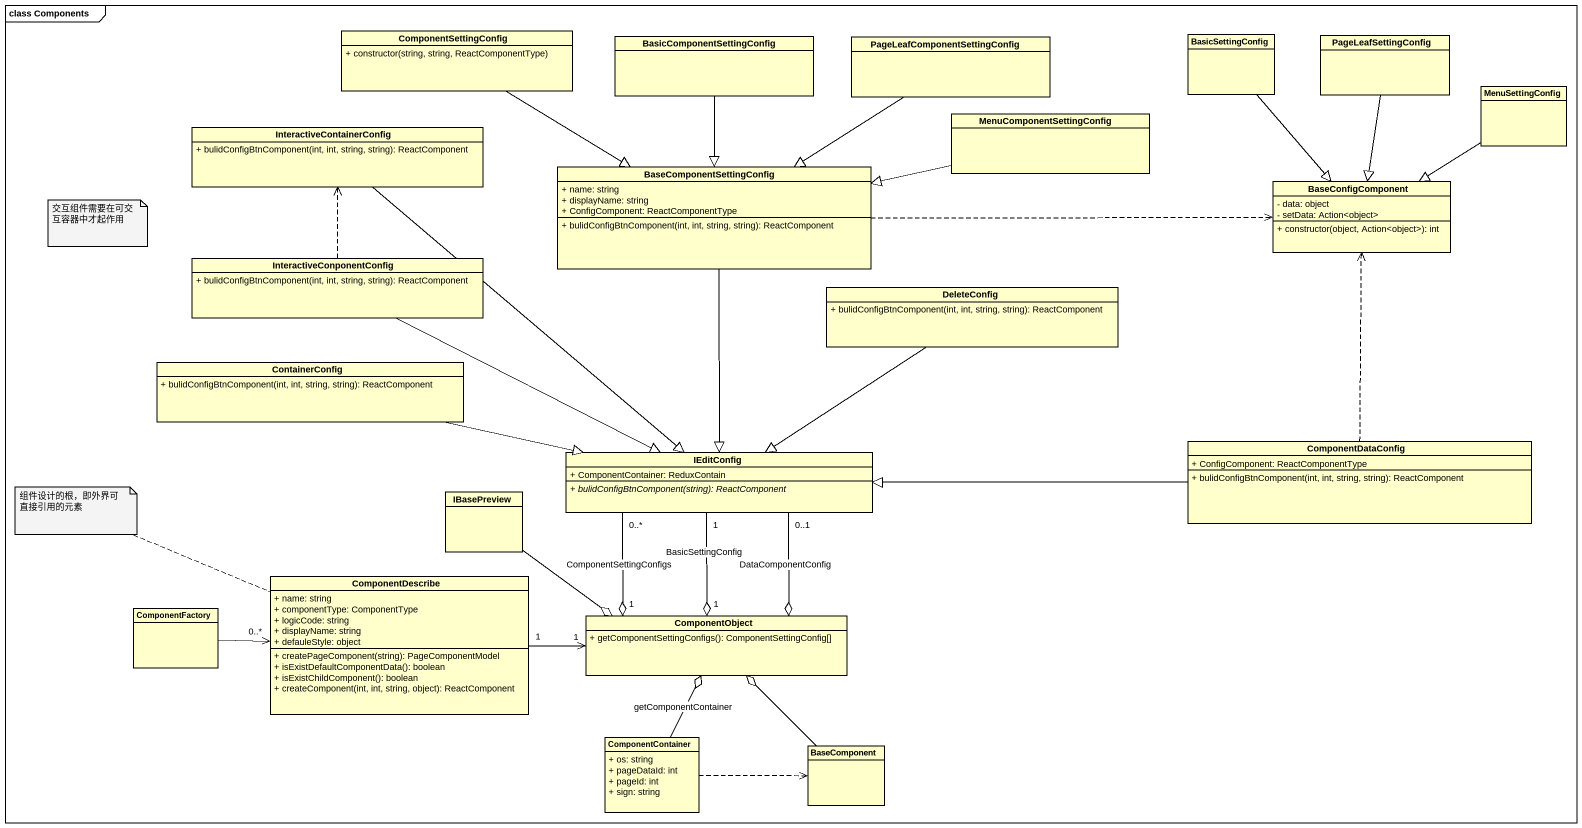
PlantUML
@startuml
mainframe class Components
hide circle
hide empty members
skinparam classAttributeIconSize 0
class ComponentSettingConfig {
  + constructor(string, string, ReactComponentType)
}
class BasicSettingConfig
class PageLeafSettingConfig
class BasicComponentSettingConfig
class "PageLeafComponentSettingConfig" as PageLeafComponentSettingConf
class MenuSettingConfig
class InteractiveContainerConfig {
  + bulidConfigBtnComponent(int, int, string, string): ReactComponent
}
class MenuComponentSettingConfig
class BaseComponentSettingConfig {
  + name: string
  + displayName: string
  + ConfigComponent: ReactComponentType
  + bulidConfigBtnComponent(int, int, string, string): ReactComponent
}
class BaseConfigComponent {
  - data: object
  - setData: Action<object>
  + constructor(object, Action<object>): int
}
class InteractiveConponentConfig {
  + bulidConfigBtnComponent(int, int, string, string): ReactComponent
}
class DeleteConfig {
  + bulidConfigBtnComponent(int, int, string, string): ReactComponent
}
class ContainerConfig {
  + bulidConfigBtnComponent(int, int, string, string): ReactComponent
}
class IEditConfig {
  + ComponentContainer: ReduxContain
  {abstract} + bulidConfigBtnComponent(string): ReactComponent
}
class ComponentDataConfig {
  + ConfigComponent: ReactComponentType
  + bulidConfigBtnComponent(int, int, string, string): ReactComponent
}
class IBasePreview
class ComponentDescribe {
  + name: string
  + componentType: ComponentType
  + logicCode: string
  + displayName: string
  + defauleStyle: object
  + createPageComponent(string): PageComponentModel
  + isExistDefaultComponentData(): boolean
  + isExistChildComponent(): boolean
  + createComponent(int, int, string, object): ReactComponent
}
class ComponentFactory
class ComponentObject {
  + getComponentSettingConfigs(): ComponentSettingConfig[]
}
class ComponentContainer {
  + os: string
  + pageDataId: int
  + pageId: int
  + sign: string
}
class BaseComponent
ComponentSettingConfig --|> BaseComponentSettingConfig
BasicSettingConfig --|> BaseConfigComponent
PageLeafSettingConfig --|> BaseConfigComponent
BasicComponentSettingConfig --|> BaseComponentSettingConfig
PageLeafComponentSettingConf --|> BaseComponentSettingConfig
MenuSettingConfig --|> BaseConfigComponent
InteractiveContainerConfig --|> IEditConfig
MenuComponentSettingConfig -left-|> BaseComponentSettingConfig
BaseComponentSettingConfig .right.> BaseConfigComponent
BaseComponentSettingConfig --|> IEditConfig
InteractiveConponentConfig .up.> InteractiveContainerConfig
InteractiveConponentConfig -right-|> IEditConfig
DeleteConfig --|> IEditConfig
ContainerConfig -right-|> IEditConfig
IEditConfig "0..*" --o "1" ComponentObject : ComponentSettingConfigs
IEditConfig "0..1" --o ComponentObject : DataComponentConfig
IEditConfig "1" --o "1" ComponentObject : BasicSettingConfig
ComponentDataConfig .up.> BaseConfigComponent
ComponentDataConfig -left-|> IEditConfig
IBasePreview -right-o ComponentObject
ComponentDescribe "1" -right-> "1" ComponentObject
ComponentFactory -right-> "0..*" ComponentDescribe
ComponentContainer -up-o ComponentObject : getComponentContainer
ComponentContainer .right.> BaseComponent
BaseComponent -up-o ComponentObject
note as N1
  交互组件需要在可交互容器中才起作用
end note
note left of ComponentDescribe : 组件设计的根，即外界可直接引用的元素
@enduml
